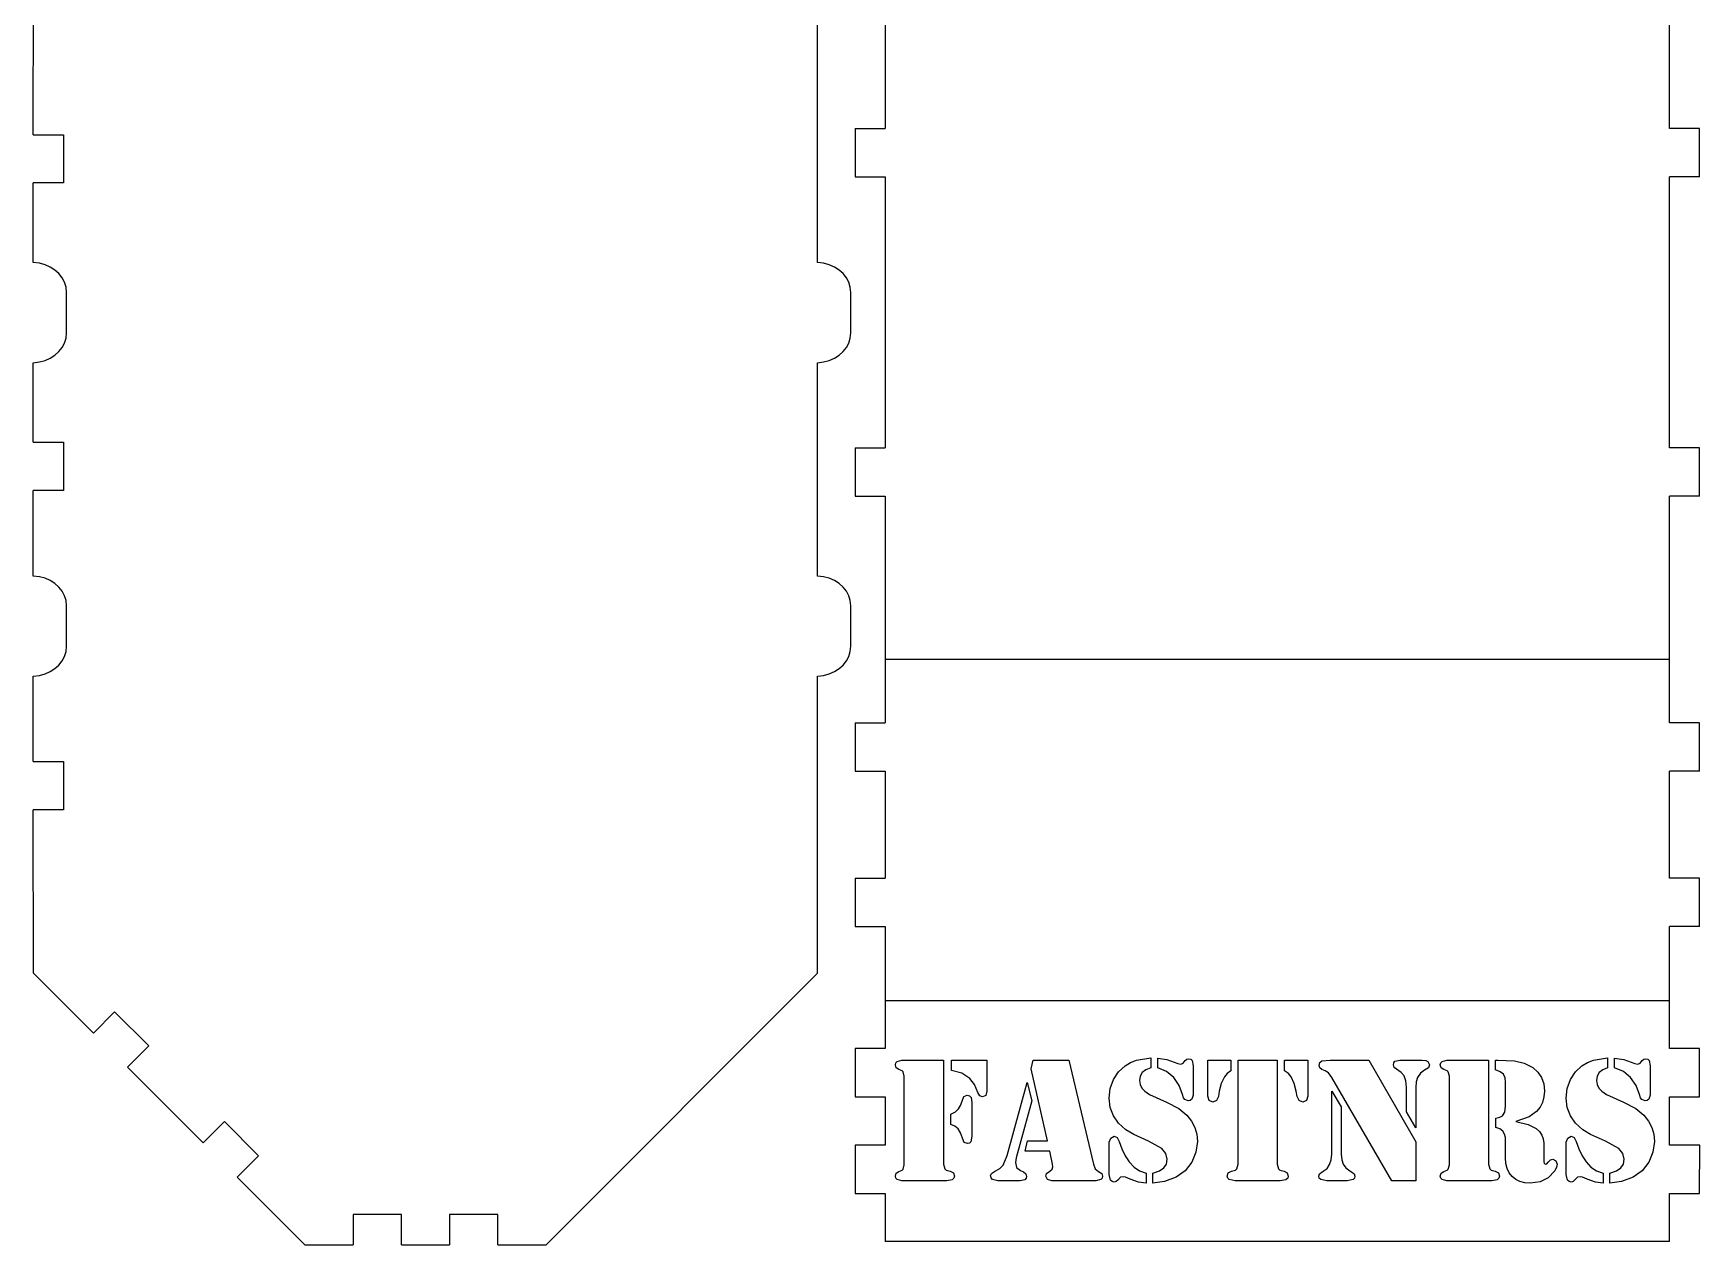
# Model space of a CAD drawing. Extents: x -138 to 138, y -210 to 210.
# Drawn here: x -138.1 to 138.1, y -210 to -9.2 of the extents above; entities that cross this region are included whole.
import ezdxf

# ---------------------------------------------------------------- set-up
doc = ezdxf.new("R2010")
doc.units = 0
doc.header["$MEASUREMENT"] = 0
doc.layers.get('0').update_dxf_attribs({"linetype": 'CONTINUOUS'})

msp = doc.modelspace()

# ---------------------------------------------------------------- linework, layer by layer
for p, q in [((3.11, 18), (3.11, -25)), ((133.1, -25), (133.11, 18)), ((-138.12, -26), (-138.11, 0)), ((-8.11, -47.2), (-8.11, 0)), ((-138.12, -26), (-133.12, -26)), ((-133.12, -26), (-133.12, -34)), ((-1.89, -25), (-1.89, -33)), ((-1.89, -25), (3.11, -25)), ((138.1, -25), (133.1, -25)), ((138.1, -33), (138.1, -25)), ((-1.89, -33), (3.11, -33)), ((3.11, -33), (3.11, -77.91)), ((133.11, -77.91), (133.1, -33)), ((138.1, -33), (133.1, -33)), ((-133.12, -34), (-138.12, -34)), ((-138.12, -47.2), (-138.12, -34)), ((-137.12, -47.32), (-138.12, -47.2)), ((-136.18, -47.58), (-137.12, -47.32)), ((-135.32, -47.96), (-136.18, -47.58)), ((-134.55, -48.45), (-135.32, -47.96)), ((-133.89, -49.04), (-134.55, -48.45)), ((-133.35, -49.71), (-133.89, -49.04)), ((-132.95, -50.47), (-133.35, -49.71)), ((-7.11, -47.32), (-8.11, -47.2)), ((-6.17, -47.58), (-7.11, -47.32)), ((-5.31, -47.96), (-6.17, -47.58)), ((-4.54, -48.45), (-5.31, -47.96)), ((-3.88, -49.04), (-4.54, -48.45)), ((-3.34, -49.71), (-3.88, -49.04)), ((-2.94, -50.47), (-3.34, -49.71)), ((-132.69, -51.28), (-132.95, -50.47)), ((-132.61, -52.14), (-132.69, -51.28)), ((-132.61, -58.86), (-132.61, -52.14)), ((-2.68, -51.28), (-2.94, -50.47)), ((-2.6, -52.14), (-2.68, -51.28)), ((-2.6, -58.86), (-2.6, -52.14)), ((-133.35, -61.29), (-132.95, -60.54)), ((-132.95, -60.54), (-132.69, -59.72)), ((-132.69, -59.72), (-132.61, -58.86)), ((-3.34, -61.29), (-2.94, -60.54)), ((-2.94, -60.54), (-2.68, -59.72)), ((-2.68, -59.72), (-2.6, -58.86)), ((-137.12, -63.68), (-136.18, -63.42)), ((-136.18, -63.42), (-135.32, -63.04)), ((-135.32, -63.04), (-134.55, -62.55)), ((-134.55, -62.55), (-133.89, -61.96)), ((-133.89, -61.96), (-133.35, -61.29)), ((-7.11, -63.68), (-6.17, -63.42)), ((-6.17, -63.42), (-5.31, -63.04)), ((-5.31, -63.04), (-4.54, -62.55)), ((-4.54, -62.55), (-3.88, -61.96)), ((-3.88, -61.96), (-3.34, -61.29)), ((-138.12, -63.8), (-137.12, -63.68)), ((-138.12, -77), (-138.12, -63.8)), ((-8.11, -63.8), (-7.11, -63.68)), ((-8.11, -99.16), (-8.11, -63.8)), ((-138.12, -77), (-133.12, -77)), ((-133.12, -77), (-133.12, -85)), ((-1.89, -77.91), (-1.89, -85.91)), ((-1.89, -77.91), (3.11, -77.91)), ((138.11, -77.91), (133.11, -77.91)), ((138.11, -85.91), (138.11, -77.91)), ((-133.12, -85), (-138.12, -85)), ((-138.12, -99.16), (-138.12, -85)), ((-1.89, -85.91), (3.11, -85.91)), ((3.11, -85.91), (3.11, -113)), ((133.11, -113), (133.11, -85.91)), ((138.11, -85.91), (133.11, -85.91)), ((-137.12, -99.28), (-138.12, -99.16)), ((-136.18, -99.53), (-137.12, -99.28)), ((-7.11, -99.28), (-8.11, -99.16)), ((-6.17, -99.53), (-7.11, -99.28)), ((-135.32, -99.91), (-136.18, -99.53)), ((-134.55, -100.4), (-135.32, -99.91)), ((-133.89, -100.99), (-134.55, -100.4)), ((-133.35, -101.67), (-133.89, -100.99)), ((-132.95, -102.42), (-133.35, -101.67)), ((-5.31, -99.91), (-6.17, -99.53)), ((-4.54, -100.4), (-5.31, -99.91)), ((-3.88, -100.99), (-4.54, -100.4)), ((-3.34, -101.67), (-3.88, -100.99)), ((-2.94, -102.42), (-3.34, -101.67)), ((-132.69, -103.23), (-132.95, -102.42)), ((-132.61, -104.09), (-132.69, -103.23)), ((-132.61, -110.81), (-132.61, -104.09)), ((-2.68, -103.23), (-2.94, -102.42)), ((-2.6, -104.09), (-2.68, -103.23)), ((-2.6, -110.81), (-2.6, -104.09)), ((-133.89, -113.92), (-133.35, -113.24)), ((-133.35, -113.24), (-132.95, -112.49)), ((-132.95, -112.49), (-132.69, -111.68)), ((-132.69, -111.68), (-132.61, -110.81)), ((-3.88, -113.92), (-3.34, -113.24)), ((-3.34, -113.24), (-2.94, -112.49)), ((-2.94, -112.49), (-2.68, -111.68)), ((-2.68, -111.68), (-2.6, -110.81)), ((133.11, -113), (3.11, -113)), ((3.11, -113), (3.11, -123.52)), ((133.1, -123.52), (133.11, -113)), ((-138.12, -115.75), (-137.12, -115.63)), ((-138.12, -129.91), (-138.12, -115.75)), ((-137.12, -115.63), (-136.18, -115.38)), ((-136.18, -115.38), (-135.32, -115)), ((-135.32, -115), (-134.55, -114.51)), ((-134.55, -114.51), (-133.89, -113.92)), ((-8.11, -115.75), (-7.11, -115.63)), ((-8.11, -165), (-8.11, -115.75)), ((-7.11, -115.63), (-6.17, -115.38)), ((-6.17, -115.38), (-5.31, -115)), ((-5.31, -115), (-4.54, -114.51)), ((-4.54, -114.51), (-3.88, -113.92)), ((-1.89, -123.52), (-1.89, -131.52)), ((-1.89, -123.52), (3.11, -123.52)), ((138.1, -123.52), (133.1, -123.52)), ((138.1, -131.52), (138.1, -123.52)), ((-138.12, -129.91), (-133.12, -129.91)), ((-133.12, -129.91), (-133.12, -137.91)), ((-1.89, -131.52), (3.11, -131.52)), ((3.11, -131.52), (3.11, -149.25)), ((133.11, -149.25), (133.1, -131.52)), ((138.1, -131.52), (133.1, -131.52)), ((-138.11, -165), (-138.12, -137.91)), ((-133.12, -137.91), (-138.12, -137.91)), ((-1.89, -149.25), (-1.89, -157.25)), ((-1.89, -149.25), (3.11, -149.25)), ((138.11, -149.25), (133.11, -149.25)), ((138.11, -157.25), (138.11, -149.25)), ((-1.89, -157.25), (3.11, -157.25)), ((3.11, -157.25), (3.11, -169.5)), ((138.11, -157.25), (133.11, -157.25)), ((133.11, -169.5), (133.11, -157.25)), ((-128.17, -174.94), (-138.11, -165)), ((-53.11, -210), (-8.11, -165)), ((3.11, -169.5), (133.11, -169.5)), ((3.11, -169.5), (3.11, -177.5)), ((133.1, -177.5), (133.11, -169.5)), ((-124.64, -171.4), (-128.17, -174.94)), ((-118.98, -177.06), (-124.64, -171.4)), ((-122.51, -180.59), (-118.98, -177.06)), ((-1.89, -177.5), (-1.89, -185.5)), ((3.11, -177.5), (-1.89, -177.5)), ((5.06, -179.61), (5.88, -179.41)), ((5.88, -179.41), (6.26, -179.41)), ((6.26, -179.41), (12.78, -179.41)), ((12.78, -179.41), (12.78, -196.63)), ((14.07, -179.41), (19.97, -179.41)), ((14.07, -181.13), (14.07, -179.41)), ((19.97, -179.41), (19.97, -184.53)), ((27.28, -180.85), (27.65, -179.41)), ((27.65, -179.41), (33.56, -179.41)), ((33.56, -179.41), (37.63, -196.63)), ((43.77, -179.82), (44.78, -179.42)), ((44.78, -179.42), (47.11, -179.02)), ((47.11, -179.02), (47.11, -180.7)), ((48.27, -180.7), (48.27, -179.09)), ((48.27, -179.09), (49.79, -179.32)), ((49.79, -179.32), (51.62, -179.99)), ((52.51, -179.91), (52.84, -179.49)), ((52.84, -179.49), (53.1, -179.25)), ((53.1, -179.25), (53.41, -179.17)), ((53.41, -179.17), (53.75, -179.24)), ((53.75, -179.24), (53.99, -179.45)), ((53.99, -179.45), (54.17, -180.35)), ((56.56, -179.41), (60.41, -179.41)), ((56.56, -185.41), (56.56, -179.41)), ((60.41, -179.41), (60.41, -181.19)), ((61.6, -196.63), (61.6, -179.41)), ((61.6, -179.41), (68.1, -179.41)), ((68.1, -179.41), (68.1, -196.63)), ((69.32, -181.19), (69.32, -179.41)), ((69.32, -179.41), (73.17, -179.41)), ((73.17, -179.41), (73.17, -185.41)), ((75.15, -179.82), (75.5, -179.52)), ((75.5, -179.52), (76.85, -179.41)), ((76.85, -179.41), (83.27, -179.41)), ((83.27, -179.41), (91.06, -192.95)), ((87.6, -179.6), (88.43, -179.41)), ((88.43, -179.41), (92.09, -179.41)), ((92.09, -179.41), (92.71, -179.47)), ((92.71, -179.47), (93.07, -179.65)), ((95.41, -179.61), (96.22, -179.41)), ((96.22, -179.41), (96.6, -179.41)), ((96.6, -179.41), (103.12, -179.41)), ((103.12, -179.41), (103.12, -196.63)), ((104.28, -181.04), (104.28, -179.41)), ((104.28, -179.41), (104.66, -179.41)), ((104.66, -179.41), (107.43, -179.53)), ((107.43, -179.53), (109.04, -179.89)), ((119.52, -179.82), (120.53, -179.42)), ((120.53, -179.42), (122.86, -179.02)), ((122.86, -179.02), (122.86, -180.7)), ((124.02, -180.7), (124.02, -179.09)), ((124.02, -179.09), (125.54, -179.32)), ((125.54, -179.32), (127.37, -179.99)), ((128.27, -179.91), (128.59, -179.49)), ((128.59, -179.49), (128.85, -179.25)), ((128.85, -179.25), (129.16, -179.17)), ((129.16, -179.17), (129.5, -179.24)), ((129.5, -179.24), (129.74, -179.45)), ((129.74, -179.45), (129.92, -180.35)), ((138.1, -177.5), (133.1, -177.5)), ((138.1, -185.5), (138.1, -177.5)), ((-109.98, -193.13), (-122.51, -180.59)), ((4.78, -180.18), (4.85, -179.85)), ((4.93, -180.67), (4.78, -180.18)), ((4.85, -179.85), (5.06, -179.61)), ((5.36, -180.97), (4.93, -180.67)), ((5.93, -181.17), (5.36, -180.97)), ((6.1, -181.33), (5.93, -181.17)), ((6.27, -182.08), (6.1, -181.33)), ((6.27, -196.75), (6.27, -182.08)), ((15.8, -181.55), (14.07, -181.13)), ((17.12, -182.45), (15.8, -181.55)), ((29.98, -192.76), (27.28, -180.85)), ((40.94, -182.63), (41.76, -181.35)), ((41.76, -181.35), (42.86, -180.35)), ((42.86, -180.35), (43.77, -179.82)), ((45.37, -182.05), (45.25, -182.76)), ((45.72, -181.47), (45.37, -182.05)), ((46.31, -181.02), (45.72, -181.47)), ((47.11, -180.7), (46.31, -181.02)), ((49.73, -181.29), (48.27, -180.7)), ((50.92, -182.27), (49.73, -181.29)), ((51.84, -183.63), (50.92, -182.27)), ((51.62, -179.99), (52.1, -180.1)), ((52.1, -180.1), (52.51, -179.91)), ((54.17, -180.35), (54.17, -185.19)), ((59.34, -182.2), (58.82, -183.29)), ((59.8, -181.64), (59.34, -182.2)), ((60.41, -181.19), (59.8, -181.64)), ((69.93, -181.64), (69.32, -181.19)), ((70.39, -182.2), (69.93, -181.64)), ((70.92, -183.29), (70.39, -182.2)), ((75.02, -180.28), (75.15, -179.82)), ((75.15, -180.7), (75.02, -180.28)), ((75.5, -180.97), (75.15, -180.7)), ((76.06, -181.17), (75.5, -180.97)), ((76.59, -181.5), (76.06, -181.17)), ((77.12, -182.27), (76.59, -181.5)), ((87.06, -199.41), (77.12, -182.27)), ((87.34, -180.18), (87.41, -179.83)), ((87.46, -180.61), (87.34, -180.18)), ((87.41, -179.83), (87.6, -179.6)), ((87.88, -180.92), (87.46, -180.61)), ((88.66, -181.44), (87.88, -180.92)), ((89.15, -182.04), (88.66, -181.44)), ((89.42, -182.84), (89.15, -182.04)), ((91.34, -182.3), (91.13, -183.01)), ((91.83, -181.59), (91.34, -182.3)), ((92.51, -181.09), (91.83, -181.59)), ((93.18, -180.67), (92.51, -181.09)), ((93.07, -179.65), (93.32, -180.21)), ((93.32, -180.21), (93.18, -180.67)), ((95.12, -180.18), (95.19, -179.85)), ((95.27, -180.67), (95.12, -180.18)), ((95.19, -179.85), (95.41, -179.61)), ((95.71, -180.97), (95.27, -180.67)), ((96.27, -181.17), (95.71, -180.97)), ((96.44, -181.33), (96.27, -181.17)), ((96.62, -182.08), (96.44, -181.33)), ((96.62, -196.75), (96.62, -182.08)), ((105.07, -181.35), (104.28, -181.04)), ((105.58, -181.76), (105.07, -181.35)), ((105.85, -182.33), (105.58, -181.76)), ((109.04, -179.89), (110.46, -180.65)), ((110.46, -180.65), (111.3, -181.4)), ((111.3, -181.4), (111.9, -182.3)), ((111.9, -182.3), (112.26, -183.34)), ((116.69, -182.63), (117.51, -181.35)), ((117.51, -181.35), (118.61, -180.35)), ((118.61, -180.35), (119.52, -179.82)), ((121.12, -182.05), (121, -182.76)), ((121.47, -181.47), (121.12, -182.05)), ((122.06, -181.02), (121.47, -181.47)), ((122.86, -180.7), (122.06, -181.02)), ((125.48, -181.29), (124.02, -180.7)), ((126.67, -182.27), (125.48, -181.29)), ((127.59, -183.63), (126.67, -182.27)), ((127.37, -179.99), (127.86, -180.1)), ((127.86, -180.1), (128.27, -179.91)), ((129.92, -180.35), (129.92, -185.19)), ((17.91, -183.47), (17.12, -182.45)), ((18.48, -184.79), (17.91, -183.47)), ((18.76, -185.31), (18.48, -184.79)), ((19.97, -184.53), (19.8, -185.25)), ((23.33, -195.21), (26.64, -183.14)), ((26.64, -183.14), (27.39, -186.17)), ((40.25, -185.72), (40.42, -184.11)), ((40.42, -184.11), (40.94, -182.63)), ((45.25, -182.76), (45.35, -183.44)), ((45.35, -183.44), (45.64, -184.04)), ((45.64, -184.04), (46.16, -184.57)), ((46.16, -184.57), (46.93, -185.09)), ((52.4, -185.11), (51.84, -183.63)), ((58.49, -184.56), (58.35, -185.45)), ((58.82, -183.29), (58.49, -184.56)), ((71.24, -184.56), (70.92, -183.29)), ((71.39, -185.45), (71.24, -184.56)), ((77.13, -184.56), (78.68, -187.14)), ((77.13, -194.99), (77.13, -184.56)), ((89.51, -183.93), (89.42, -182.84)), ((89.51, -187.99), (89.51, -183.93)), ((91.13, -183.01), (91.06, -183.93)), ((91.06, -183.93), (91.06, -190.61)), ((105.94, -183.14), (105.85, -182.33)), ((105.94, -187.02), (105.94, -183.14)), ((112.26, -183.34), (112.38, -184.53)), ((112.38, -184.53), (112.3, -185.51)), ((116, -185.72), (116.17, -184.11)), ((116.17, -184.11), (116.69, -182.63)), ((121, -182.76), (121.1, -183.44)), ((121.1, -183.44), (121.39, -184.04)), ((121.39, -184.04), (121.91, -184.57)), ((121.91, -184.57), (122.68, -185.09)), ((128.15, -185.11), (127.59, -183.63)), ((-1.89, -185.5), (3.11, -185.5)), ((3.11, -185.5), (3.11, -193.5)), ((14.74, -187.96), (15.26, -187.5)), ((15.26, -187.5), (15.61, -186.93)), ((15.61, -186.93), (15.86, -186.2)), ((15.86, -186.2), (16.16, -185.43)), ((16.16, -185.43), (16.71, -185.22)), ((16.71, -185.22), (17.1, -185.31)), ((17.1, -185.31), (17.35, -185.58)), ((17.35, -185.58), (17.45, -186.45)), ((17.45, -186.45), (17.45, -192.03)), ((19.23, -185.47), (18.76, -185.31)), ((19.8, -185.25), (19.23, -185.47)), ((27.39, -186.17), (24.79, -195.63)), ((40.42, -187.27), (40.25, -185.72)), ((40.94, -188.66), (40.42, -187.27)), ((46.93, -185.09), (49.72, -186.37)), ((49.72, -186.37), (51.76, -187.41)), ((51.76, -187.41), (53.13, -188.56)), ((52.55, -185.68), (52.4, -185.11)), ((52.76, -185.96), (52.55, -185.68)), ((53.31, -186.15), (52.76, -185.96)), ((53.65, -186.09), (53.31, -186.15)), ((53.93, -185.88), (53.65, -186.09)), ((54.17, -185.19), (53.93, -185.88)), ((56.8, -186.1), (56.56, -185.41)), ((57.42, -186.36), (56.8, -186.1)), ((58.03, -186.12), (57.42, -186.36)), ((58.35, -185.45), (58.03, -186.12)), ((71.7, -186.12), (71.39, -185.45)), ((72.31, -186.36), (71.7, -186.12)), ((72.93, -186.1), (72.31, -186.36)), ((73.17, -185.41), (72.93, -186.1)), ((78.68, -187.14), (78.68, -194.99)), ((105.83, -188.02), (105.94, -187.02)), ((111.66, -187.21), (111.09, -187.91)), ((112.06, -186.41), (111.66, -187.21)), ((112.3, -185.51), (112.06, -186.41)), ((116.17, -187.27), (116, -185.72)), ((116.69, -188.66), (116.17, -187.27)), ((122.68, -185.09), (125.47, -186.37)), ((125.47, -186.37), (127.51, -187.41)), ((127.51, -187.41), (128.88, -188.56)), ((128.3, -185.68), (128.15, -185.11)), ((128.51, -185.96), (128.3, -185.68)), ((129.06, -186.15), (128.51, -185.96)), ((129.4, -186.09), (129.06, -186.15)), ((129.68, -185.88), (129.4, -186.09)), ((129.92, -185.19), (129.68, -185.88)), ((133.1, -185.5), (138.1, -185.5)), ((133.1, -193.5), (133.1, -185.5)), ((-106.45, -189.59), (-109.98, -193.13)), ((-100.79, -195.25), (-106.45, -189.59)), ((13.99, -188.38), (14.74, -187.96)), ((13.99, -190.08), (13.99, -188.38)), ((14.66, -190.35), (13.99, -190.08)), ((15.18, -190.8), (14.66, -190.35)), ((41.8, -189.88), (40.94, -188.66)), ((43.01, -190.95), (41.8, -189.88)), ((53.13, -188.56), (53.89, -189.51)), ((53.89, -189.51), (54.43, -190.55)), ((54.43, -190.55), (54.75, -191.67)), ((91.06, -190.61), (89.51, -187.99)), ((104.3, -189.03), (104.97, -188.87)), ((104.3, -190.59), (104.3, -189.03)), ((104.99, -190.79), (104.3, -190.59)), ((104.97, -188.87), (105.42, -188.62)), ((105.42, -188.62), (105.83, -188.02)), ((109.83, -188.82), (107.62, -189.61)), ((107.62, -189.61), (109.69, -190.07)), ((109.69, -190.07), (111.01, -190.74)), ((111.09, -187.91), (109.83, -188.82)), ((117.55, -189.88), (116.69, -188.66)), ((118.76, -190.95), (117.55, -189.88)), ((128.88, -188.56), (129.64, -189.51)), ((129.64, -189.51), (130.18, -190.55)), ((130.18, -190.55), (130.5, -191.67)), ((15.59, -191.46), (15.18, -190.8)), ((15.9, -192.35), (15.59, -191.46)), ((16.21, -193.04), (15.9, -192.35)), ((16.73, -193.25), (16.21, -193.04)), ((17.08, -193.18), (16.73, -193.25)), ((17.3, -192.98), (17.08, -193.18)), ((17.45, -192.03), (17.3, -192.98)), ((26.3, -194.51), (26.7, -192.76)), ((26.7, -192.76), (29.98, -192.76)), ((40.25, -193.03), (40.49, -192.33)), ((40.25, -198.36), (40.25, -193.03)), ((40.49, -192.33), (41.07, -192.03)), ((41.07, -192.03), (41.58, -192.21)), ((41.58, -192.21), (41.89, -192.91)), ((41.89, -192.91), (42.3, -194.13)), ((44.29, -191.74), (43.01, -190.95)), ((46.76, -192.87), (44.29, -191.74)), ((48.98, -194.07), (46.76, -192.87)), ((54.86, -192.88), (54.62, -194.69)), ((54.75, -191.67), (54.86, -192.88)), ((91.06, -192.95), (91.06, -199.41)), ((105.51, -191.2), (104.99, -190.79)), ((105.78, -191.66), (105.51, -191.2)), ((105.92, -192.21), (105.78, -191.66)), ((105.94, -193.16), (105.92, -192.21)), ((105.94, -195.62), (105.94, -193.16)), ((111.01, -190.74), (111.55, -191.24)), ((111.55, -191.24), (111.95, -191.83)), ((111.95, -191.83), (112.2, -192.47)), ((112.2, -192.47), (112.28, -193.16)), ((112.28, -193.16), (112.28, -196.19)), ((116, -193.03), (116.24, -192.33)), ((116, -198.36), (116, -193.03)), ((116.24, -192.33), (116.82, -192.03)), ((116.82, -192.03), (117.33, -192.21)), ((117.33, -192.21), (117.64, -192.91)), ((117.64, -192.91), (118.06, -194.13)), ((120.04, -191.74), (118.76, -190.95)), ((122.51, -192.87), (120.04, -191.74)), ((124.73, -194.07), (122.51, -192.87)), ((130.61, -192.88), (130.38, -194.69)), ((130.5, -191.67), (130.61, -192.88)), ((-100.79, -195.25), (-104.32, -198.79)), ((-1.89, -193.5), (-1.89, -201.49)), ((3.11, -193.5), (-1.89, -193.5)), ((22.65, -196.81), (23.33, -195.21)), ((24.79, -195.63), (24.68, -196.4)), ((30.39, -194.51), (26.3, -194.51)), ((30.86, -196.63), (30.39, -194.51)), ((42.3, -194.13), (42.87, -195.27)), ((42.87, -195.27), (43.56, -196.28)), ((49.64, -194.87), (48.98, -194.07)), ((49.86, -195.8), (49.64, -194.87)), ((49.72, -196.64), (49.86, -195.8)), ((54.62, -194.69), (53.92, -196.34)), ((76.78, -196.72), (77.04, -195.94)), ((77.04, -195.94), (77.13, -194.99)), ((78.68, -194.99), (78.77, -195.92)), ((78.77, -195.92), (79.03, -196.67)), ((106, -196.55), (105.94, -195.62)), ((113.01, -196.34), (113.38, -195.96)), ((113.38, -195.96), (113.76, -195.84)), ((113.76, -195.84), (114.26, -196.1)), ((114.26, -196.1), (114.51, -196.63)), ((118.06, -194.13), (118.62, -195.27)), ((118.62, -195.27), (119.31, -196.28)), ((125.39, -194.87), (124.73, -194.07)), ((125.61, -195.8), (125.39, -194.87)), ((125.47, -196.64), (125.61, -195.8)), ((130.38, -194.69), (129.67, -196.34)), ((138.12, -193.49), (133.1, -193.5)), ((138.1, -201.5), (138.12, -193.49)), ((-93.11, -210), (-104.32, -198.79)), ((4.78, -198.65), (4.93, -198.15)), ((4.85, -198.98), (4.78, -198.65)), ((4.93, -198.15), (5.36, -197.86)), ((5.36, -197.86), (5.93, -197.66)), ((5.93, -197.66), (6.1, -197.5)), ((6.1, -197.5), (6.27, -196.75)), ((12.78, -196.63), (13, -197.45)), ((13, -197.45), (13.22, -197.63)), ((13.22, -197.63), (13.89, -197.82)), ((13.89, -197.82), (14.42, -198.1)), ((14.42, -198.1), (14.6, -198.62)), ((14.6, -198.62), (14.5, -198.97)), ((20.57, -198.56), (20.73, -198.18)), ((20.65, -198.92), (20.57, -198.56)), ((20.73, -198.18), (21.22, -197.86)), ((21.22, -197.86), (22.1, -197.39)), ((22.1, -197.39), (22.65, -196.81)), ((24.68, -196.4), (24.89, -197.19)), ((24.89, -197.19), (25.54, -197.72)), ((25.54, -197.72), (26.05, -197.95)), ((26.05, -197.95), (26.42, -198.24)), ((26.42, -198.24), (26.54, -198.68)), ((26.54, -198.68), (26.47, -199)), ((29.73, -198.64), (29.85, -198.2)), ((29.99, -199.2), (29.73, -198.64)), ((29.85, -198.2), (30.38, -197.83)), ((30.38, -197.83), (30.79, -197.51)), ((30.79, -197.51), (30.9, -197.07)), ((30.9, -197.07), (30.86, -196.63)), ((37.63, -196.63), (37.89, -197.44)), ((37.89, -197.44), (38.48, -197.89)), ((38.48, -197.89), (39.01, -198.21)), ((39.01, -198.21), (39.15, -198.65)), ((39.15, -198.65), (39.08, -198.99)), ((40.46, -199.3), (40.25, -198.36)), ((42.11, -198.82), (41.64, -199.3)), ((42.55, -198.73), (42.11, -198.82)), ((42.95, -198.8), (42.55, -198.73)), ((43.69, -199.12), (42.95, -198.8)), ((43.56, -196.28), (44.35, -197.13)), ((44.35, -197.13), (45.28, -197.78)), ((45.28, -197.78), (46.35, -198.14)), ((46.35, -198.14), (46.35, -199.81)), ((47.46, -198.14), (48.56, -197.77)), ((47.46, -199.81), (47.46, -198.14)), ((48.56, -197.77), (49.3, -197.28)), ((49.3, -197.28), (49.72, -196.64)), ((51.34, -198.8), (49.42, -199.54)), ((52.81, -197.74), (51.34, -198.8)), ((53.92, -196.34), (52.81, -197.74)), ((59.8, -198.62), (59.97, -198.1)), ((59.88, -198.97), (59.8, -198.62)), ((59.97, -198.1), (60.5, -197.82)), ((60.5, -197.82), (61.17, -197.63)), ((61.17, -197.63), (61.38, -197.45)), ((61.38, -197.45), (61.6, -196.63)), ((68.1, -196.63), (68.32, -197.45)), ((68.32, -197.45), (68.54, -197.63)), ((68.54, -197.63), (69.22, -197.82)), ((69.22, -197.82), (69.75, -198.1)), ((69.75, -198.1), (69.92, -198.62)), ((69.92, -198.62), (69.83, -198.97)), ((74.98, -198.65), (75.12, -198.24)), ((75.06, -198.99), (74.98, -198.65)), ((75.12, -198.24), (75.72, -197.82)), ((75.72, -197.82), (76.34, -197.35)), ((76.34, -197.35), (76.78, -196.72)), ((79.03, -196.67), (79.47, -197.28)), ((79.47, -197.28), (80.12, -197.76)), ((80.12, -197.76), (80.56, -198.01)), ((80.56, -198.01), (80.84, -198.28)), ((80.84, -198.28), (80.94, -198.67)), ((80.94, -198.67), (80.87, -198.98)), ((95.12, -198.65), (95.27, -198.15)), ((95.19, -198.98), (95.12, -198.65)), ((95.27, -198.15), (95.71, -197.86)), ((95.71, -197.86), (96.27, -197.66)), ((96.27, -197.66), (96.44, -197.5)), ((96.44, -197.5), (96.62, -196.75)), ((103.12, -196.63), (103.34, -197.45)), ((103.34, -197.45), (103.56, -197.63)), ((103.56, -197.63), (104.24, -197.82)), ((104.24, -197.82), (104.76, -198.1)), ((104.76, -198.1), (104.94, -198.62)), ((104.94, -198.62), (104.84, -198.97)), ((106.21, -197.38), (106, -196.55)), ((106.55, -198.1), (106.21, -197.38)), ((107.02, -198.7), (106.55, -198.1)), ((107.62, -199.19), (107.02, -198.7)), ((112.28, -196.19), (112.36, -196.54)), ((112.36, -196.54), (112.59, -196.66)), ((112.59, -196.66), (112.79, -196.59)), ((112.79, -196.59), (113.01, -196.34)), ((114.08, -197.74), (113, -198.9)), ((114.4, -197.13), (114.08, -197.74)), ((114.51, -196.63), (114.4, -197.13)), ((116.21, -199.3), (116, -198.36)), ((117.86, -198.82), (117.39, -199.3)), ((118.3, -198.73), (117.86, -198.82)), ((118.7, -198.8), (118.3, -198.73)), ((119.45, -199.12), (118.7, -198.8)), ((119.31, -196.28), (120.1, -197.13)), ((120.1, -197.13), (121.04, -197.78)), ((121.04, -197.78), (122.1, -198.14)), ((122.1, -198.14), (122.1, -199.81)), ((123.21, -198.14), (124.31, -197.77)), ((123.21, -199.81), (123.21, -198.14)), ((124.31, -197.77), (125.05, -197.28)), ((125.05, -197.28), (125.47, -196.64)), ((127.09, -198.8), (125.17, -199.54)), ((128.56, -197.74), (127.09, -198.8)), ((129.67, -196.34), (128.56, -197.74)), ((-1.89, -201.49), (3.11, -201.49)), ((3.11, -201.49), (3.11, -209.5)), ((5.06, -199.22), (4.85, -198.98)), ((5.88, -199.41), (5.06, -199.22)), ((6.26, -199.41), (5.88, -199.41)), ((12.79, -199.41), (6.26, -199.41)), ((13.29, -199.41), (12.79, -199.41)), ((14.21, -199.24), (13.29, -199.41)), ((14.5, -198.97), (14.21, -199.24)), ((20.89, -199.19), (20.65, -198.92)), ((21.75, -199.41), (20.89, -199.19)), ((25.47, -199.41), (21.75, -199.41)), ((26.27, -199.23), (25.47, -199.41)), ((26.47, -199), (26.27, -199.23)), ((30.7, -199.41), (29.99, -199.2)), ((38.01, -199.41), (30.7, -199.41)), ((38.87, -199.22), (38.01, -199.41)), ((39.08, -198.99), (38.87, -199.22)), ((40.71, -199.54), (40.46, -199.3)), ((41.07, -199.62), (40.71, -199.54)), ((41.37, -199.54), (41.07, -199.62)), ((41.64, -199.3), (41.37, -199.54)), ((45.08, -199.64), (43.69, -199.12)), ((46.35, -199.81), (45.08, -199.64)), ((49.42, -199.54), (47.46, -199.81)), ((60.13, -199.22), (59.88, -198.97)), ((61.1, -199.41), (60.13, -199.22)), ((61.58, -199.41), (61.1, -199.41)), ((68.12, -199.41), (61.58, -199.41)), ((68.6, -199.41), (68.12, -199.41)), ((69.54, -199.24), (68.6, -199.41)), ((69.83, -198.97), (69.54, -199.24)), ((75.31, -199.22), (75.06, -198.99)), ((76.31, -199.41), (75.31, -199.22)), ((79.69, -199.41), (76.31, -199.41)), ((80.66, -199.22), (79.69, -199.41)), ((80.87, -198.98), (80.66, -199.22)), ((91.06, -199.41), (87.06, -199.41)), ((95.41, -199.22), (95.19, -198.98)), ((96.22, -199.41), (95.41, -199.22)), ((96.6, -199.41), (96.22, -199.41)), ((103.14, -199.41), (96.6, -199.41)), ((103.64, -199.41), (103.14, -199.41)), ((104.56, -199.24), (103.64, -199.41)), ((104.84, -198.97), (104.56, -199.24)), ((108.32, -199.53), (107.62, -199.19)), ((109.12, -199.74), (108.32, -199.53)), ((110.04, -199.81), (109.12, -199.74)), ((111.69, -199.6), (110.04, -199.81)), ((113, -198.9), (111.69, -199.6)), ((116.46, -199.54), (116.21, -199.3)), ((116.82, -199.62), (116.46, -199.54)), ((117.12, -199.54), (116.82, -199.62)), ((117.39, -199.3), (117.12, -199.54)), ((120.83, -199.64), (119.45, -199.12)), ((122.1, -199.81), (120.83, -199.64)), ((125.17, -199.54), (123.21, -199.81)), ((133.1, -201.5), (138.1, -201.5)), ((133.1, -209.5), (133.1, -201.5)), ((-77.11, -205), (-85.11, -205)), ((-85.11, -205), (-85.11, -210)), ((-77.11, -210), (-77.11, -205)), ((-61.12, -205), (-69.11, -205)), ((-69.11, -205), (-69.11, -210)), ((-61.12, -210), (-61.12, -205)), ((133.1, -209.5), (3.11, -209.5)), ((-93.11, -210), (-85.11, -210)), ((-77.11, -210), (-69.11, -210)), ((-61.12, -210), (-53.11, -210))]:
    msp.add_line(p, q)

doc.saveas('drawing.dxf')
